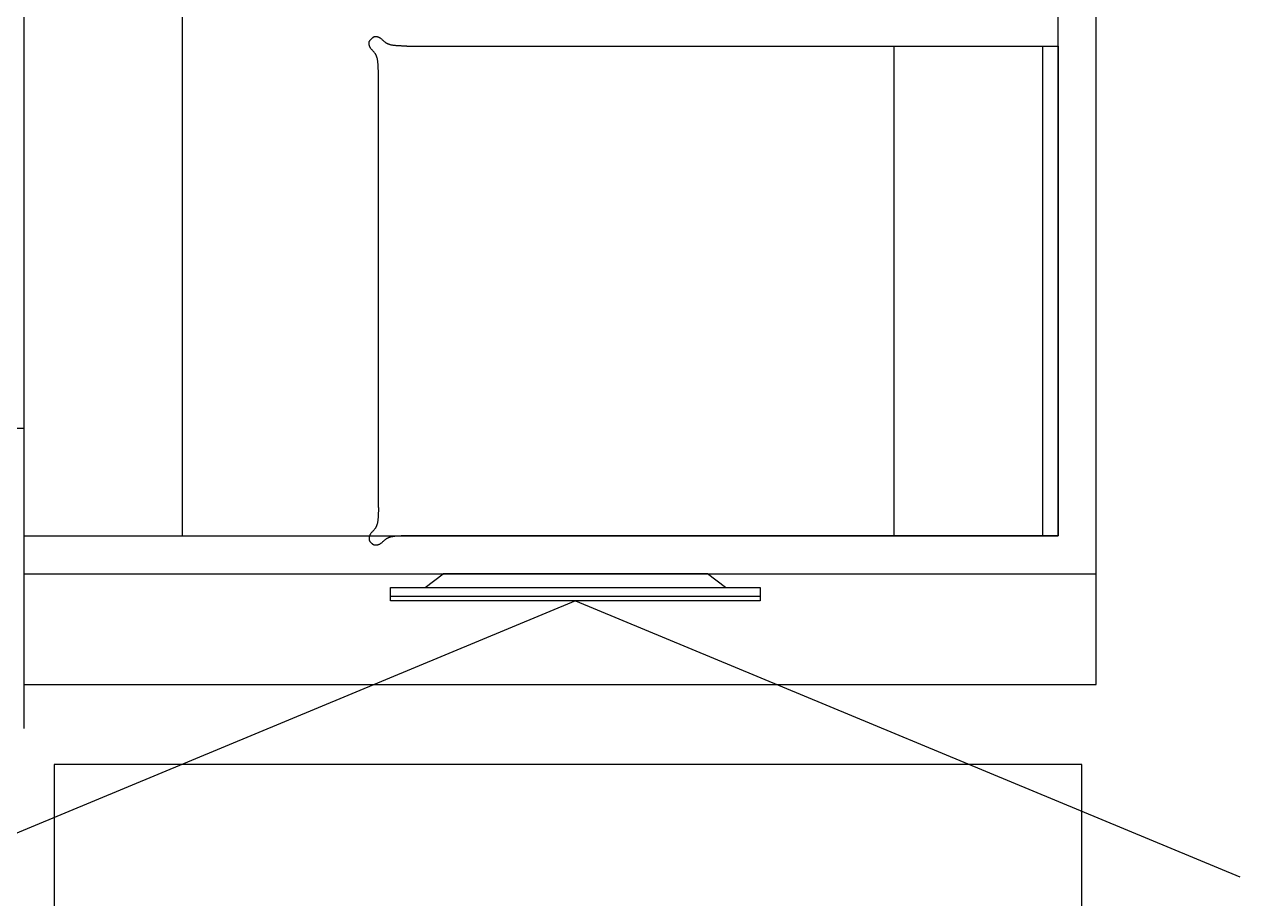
# Model space of a CAD drawing. Header units: inches. Extents: x 1174834 to 1369688, y -175882 to -108740.
# Drawn here: x 1185477 to 1189321, y -139303 to -136536 of the extents above; entities that cross this region are included whole.
import ezdxf

# ---------------------------------------------------------------- set-up
doc = ezdxf.new("R2010")
doc.units = ezdxf.units.IN
doc.header["$LTSCALE"] = 500
doc.header["$MEASUREMENT"] = 0
doc.linetypes.add('ACAD_ISO03W100', pattern=[30, 12, -18])
doc.linetypes.add('DASH', pattern=[0.35, 0.25, -0.1])
for name, color, linetype in [('A-01-原始墙体', 7, 'Continuous'), ('FF-FURN', 51, 'Continuous'), ('特细线', 251, 'Continuous')]:
    doc.layers.add(name, color=color, linetype=linetype)

# ---------------------------------------------------------------- blocks, each defined once
blk = doc.blocks.new('A$C48916692')
at = {"layer": 'FF-FURN', "color": 250}
for p, q in [((8317.5, 7449), (11183.6, 7449)), ((11183.6, 7449), (11183.6, 4199)), ((11183.6, 7449), (11183.6, 7449)), ((11183.6, 4199), (8317.5, 4199))]:
    blk.add_line(p, q, dxfattribs=at)
blk = doc.blocks.new('A$Ca24fa592')
at = {"color": 3, "linetype": 'DASH', "ltscale": 150}
for p, q in [((121.1, 1581.1), (2181.1, 1581.1)), ((1661.6, 1581.1), (1661.6, 31.1)), ((2131.1, 1581.1), (2131.1, 31.1)), ((31.1, 121.1), (31.1, 1491.1)), ((1661.6, 31.1), (121.1, 31.1)), ((2181.1, 31.1), (121.1, 31.1))]:
    blk.add_line(p, q, dxfattribs=at)
at = {"color": 3, "ltscale": 150}
blk.add_line((2181.1, 1581.1), (2181.1, 31.1), dxfattribs=at)
at = {"color": 3, "linetype": 'DASH', "ltscale": 150}
for points in [[(31.1, 1491.1), (30.1, 1522.9), (21.1, 1557.3), (3.6, 1579.4), (3, 1596.7), (8.7, 1603.4)], [(121.1, 1581.1), (89.2, 1582.1), (54.9, 1591.1), (32.7, 1608.5), (15.5, 1609.2), (8.7, 1603.4)], [(31.1, 121.1), (30.1, 89.2), (21.1, 54.9), (3.6, 32.7), (3, 15.5), (8.7, 8.7)], [(121.1, 31.1), (89.2, 30.1), (54.9, 21.1), (32.7, 3.6), (15.5, 3), (8.7, 8.7)]]:
    blk.add_spline(points, degree=3, dxfattribs=at)
blk = doc.blocks.new('erttttw3')
at = {"color": 147, "ltscale": 10}
blk.add_line((847669.4, 78451.1), (848569.4, 78451.1), dxfattribs=at)
at = {"color": 3, "ltscale": 10}
for p, q in [((847754.3, 78429.4), (847797.5, 78396)), ((848484.5, 78429.4), (848441.3, 78396)), ((847797.5, 78396), (848441.3, 78396))]:
    blk.add_line(p, q, dxfattribs=at)
blk.add_lwpolyline([(847669.4, 78461.5), (848569.4, 78461.5), (848569.4, 78429.4), (847669.4, 78429.4)], close=True, dxfattribs=at)
blk = doc.blocks.new('A$C0EE83289')
at = {"color": 147, "linetype": 'ACAD_ISO03W100', "ltscale": 5}
for q in [(0, 0), (3232.8, 0)]:
    blk.add_line((1616.4, 672.3), q, dxfattribs=at)
at = {"extrusion": (0, 0, -1), "zscale": -1, "rotation": 180}
blk.add_blockref('erttttw3', (846503, 79133.8), dxfattribs=at)

msp = doc.modelspace()

# ---------------------------------------------------------------- linework, layer by layer
at = {"color": 3, "linetype": 'DASH', "ltscale": 150}
msp.add_line((1185977.1, -138155.3), (1185977.1, -135645.3), dxfattribs=at)
at = {"color": 7, "ltscale": 5, "true_color": 0xffffff}
msp.add_line((1185477.1, -138155.3), (1185977.1, -138155.3), dxfattribs=at)
at = {"color": 3}
for p, q in [((1188867.1, -138625.3), (1188867.1, -138275.3)), ((1185477.1, -138625.3), (1188867.1, -138625.3))]:
    msp.add_line(p, q, dxfattribs=at)
at = {"layer": 'A-01-原始墙体', "color": 4}
for p, q in [((1188747.1, -138155.3), (1188747.1, -136024.1)), ((1188867.1, -138275.3), (1188867.1, -136024.1)), ((1185477.1, -137815.3), (1185217.1, -137815.3)), ((1185477.1, -138765.3), (1185477.1, -137815.3)), ((1185477.1, -138155.3), (1188747.1, -138155.3)), ((1185477.1, -138275.3), (1188867.1, -138275.3))]:
    msp.add_line(p, q, dxfattribs=at)
at = {"layer": '特细线'}
msp.add_line((1185477.1, -137815.3), (1185477.1, -136255.3), dxfattribs=at)

# ---------------------------------------------------------------- block references
at = {"color": 3}
msp.add_blockref('A$Ca24fa592', (1186566, -138186.4), dxfattribs=at)
at = {"color": 147, "xscale": -1.300000000046566, "yscale": 1.300000000046566, "zscale": 1.300000000046566}
msp.add_blockref('A$C0EE83289', (1189321.3, -139234.5), dxfattribs=at)
at = {"color": 3, "xscale": -1, "rotation": 270}
msp.add_blockref('A$C48916692', (1181373, -150062.8), dxfattribs=at)

doc.saveas('drawing.dxf')
